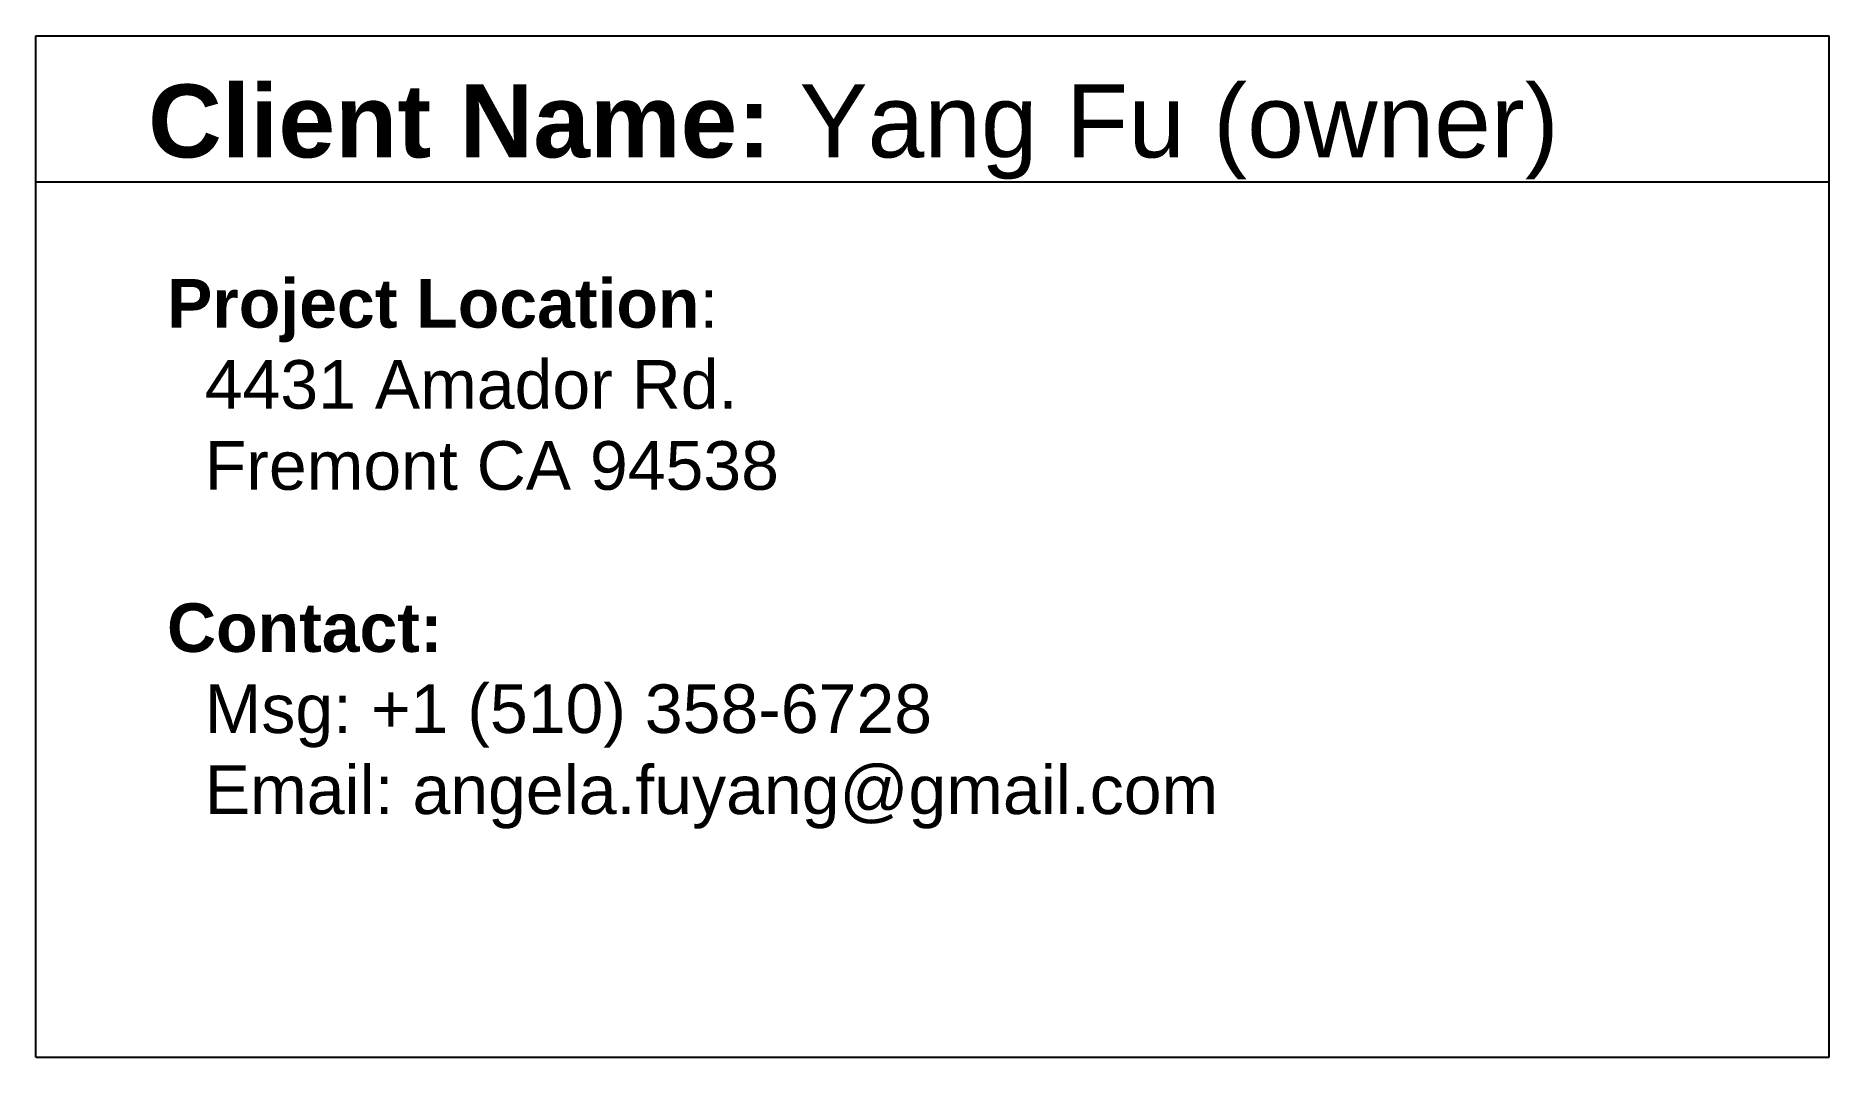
# Model space of a CAD drawing. Header units: inches. Extents: x 4.86 to 9.46, y 0.5 to 3.12.
import ezdxf

# ---------------------------------------------------------------- set-up
doc = ezdxf.new("R2010")
doc.units = ezdxf.units.IN
doc.header["$MEASUREMENT"] = 0
doc.layers.add('Title Block', color=7, linetype='Continuous')
doc.styles.add('TB-col-header', font='Arial Bold.ttf', dxfattribs={"height": 0.1875})
doc.styles.add('TB-reg', font='Arial.ttf', dxfattribs={"height": 0.125})

msp = doc.modelspace()

# ---------------------------------------------------------------- linework, layer by layer
at = {"layer": 'Title Block'}
for p, q in [((4.8571, 3.125), (9.4643, 3.125)), ((4.8571, 0.5), (4.8571, 3.125)), ((9.4643, 0.5), (9.4643, 3.125)), ((4.8571, 2.75), (9.4643, 2.75)), ((4.8571, 0.5), (9.4643, 0.5))]:
    msp.add_line(p, q, dxfattribs=at)

# ---------------------------------------------------------------- texts
at = {"width": 4, "attachment_point": 1}
for s, insert, char_height, style in [('  Client Name: {\\fArial|b0|i0|c0|p0;Yang Fu (owner)}', (5, 3), 0.1875, 'TB-col-header'), ('    {\\fArial|b1|i0|c0|p0;Project Location}: \\P      4431 Amador Rd.\\P      Fremont CA 94538\\P\\P    {\\fArial|b1|i0|c0|p0;Contact:}\\P      Msg: +1 (510) 358-6728\\P      Email: angela.fuyang@gmail.com', (5, 2.5), 0.125, 'TB-reg')]:
    msp.add_mtext(s, dxfattribs=dict(at, insert=insert, char_height=char_height, style=style))

doc.saveas('drawing.dxf')
